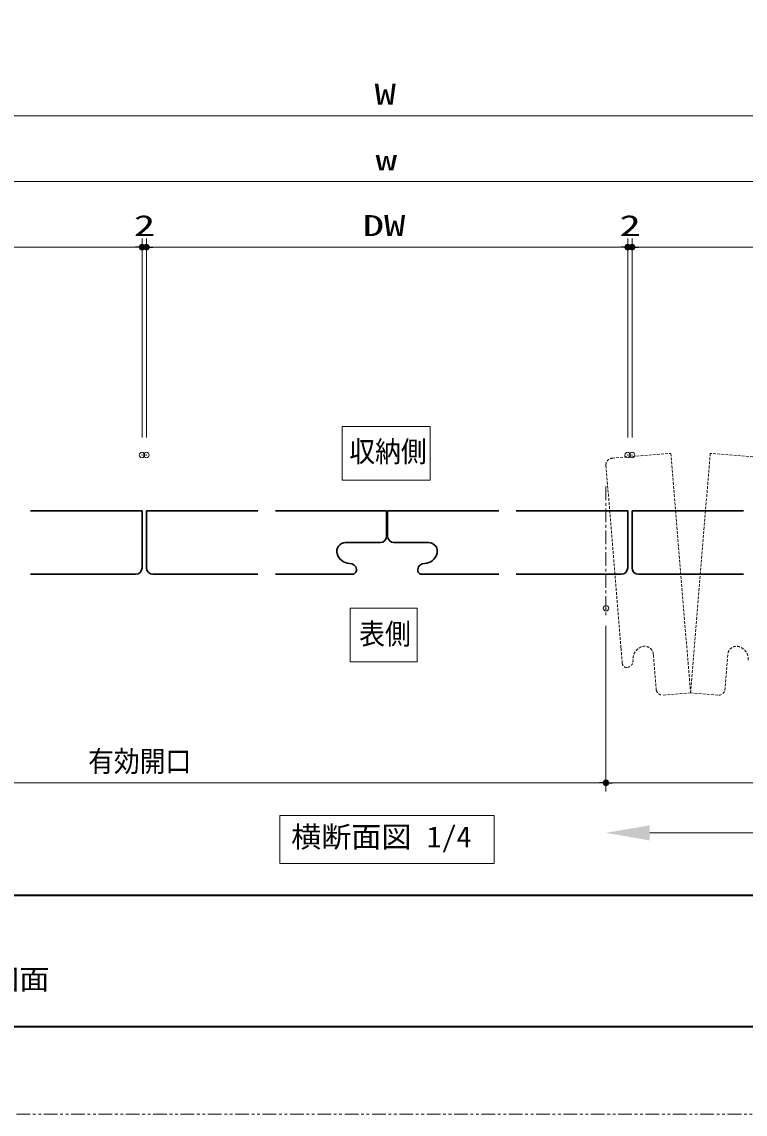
# Model space of a CAD drawing. Units: millimetres, scale not verified. Extents: x -1306 to 1306, y -607 to 607.
# Drawn here: x -554.3 to -223.7, y -594 to -94.9 of the extents above; entities that cross this region are included whole.
import ezdxf
from ezdxf.enums import TextEntityAlignment as Align

# ---------------------------------------------------------------- set-up
doc = ezdxf.new("R2010")
doc.units = ezdxf.units.MM
doc.header["$LTSCALE"] = 5
doc.header["$PDMODE"] = 32
doc.header["$PDSIZE"] = 2.5
for name, pattern in [('USER1', [2.5, 1.25, -0.25, 0.25, -0.25, 0.25, -0.25]), ('USER2', [0.375, 0.25, -0.125]), ('USER3', [2, 1.25, -0.25, 0.25, -0.25])]:
    doc.linetypes.add(name, pattern=pattern)
for name, color, linetype, lineweight in [('0-1_線(黄)', 2, 'Continuous', 15), ('0-3_陰線', 4, 'USER1', 9), ('0-C_中心線', 3, 'USER3', 9), ('0-D_線(白)', 7, 'Continuous', 30), ('1-1_寸法線', 3, 'Continuous', 13), ('1-4_DEFPOINTS', 7, 'Continuous', 5), ('1-5_0', 3, 'Continuous', 25), ('1-6_点線(黄)', 2, 'USER2', 15), ('1-7_図面枠', 7, 'Continuous', 35)]:
    doc.layers.add(name, color=color, linetype=linetype, lineweight=lineweight)
doc.styles.add('ＭＳ ゴシック', font='')
doc.styles.get('ＭＳ ゴシック').set_extended_font_data('MS Gothic')

# ---------------------------------------------------------------- blocks, each defined once
blk = doc.blocks.new('_DOT')
at = {"layer": '1-5_0'}
blk.add_line((-2.5, 0), (-5, 0), dxfattribs=at)
for points in [[(0, 0), (-2.5, 0), (-2.48, 0.313)], [(0, 0), (-2.48, -0.313), (-2.5, 0)], [(0, 0), (-2.48, 0.313), (-2.421, 0.622)], [(0, 0), (-2.421, -0.622), (-2.48, -0.313)], [(0, 0), (-2.421, 0.622), (-2.324, 0.92)], [(0, 0), (-2.324, -0.92), (-2.421, -0.622)], [(0, 0), (-2.324, 0.92), (-2.191, 1.204)], [(0, 0), (-2.191, -1.204), (-2.324, -0.92)], [(0, 0), (-2.191, 1.204), (-2.023, 1.469)], [(0, 0), (-2.023, -1.469), (-2.191, -1.204)], [(0, 0), (-2.023, 1.469), (-1.822, 1.711)], [(0, 0), (-1.822, -1.711), (-2.023, -1.469)], [(0, 0), (-1.822, 1.711), (-1.594, 1.926)], [(0, 0), (-1.594, -1.926), (-1.822, -1.711)], [(0, 0), (-1.594, 1.926), (-1.34, 2.111)], [(0, 0), (-1.34, -2.111), (-1.594, -1.926)], [(0, 0), (-1.34, 2.111), (-1.064, 2.262)], [(0, 0), (-1.064, -2.262), (-1.34, -2.111)], [(0, 0), (-1.064, 2.262), (-0.773, 2.378)], [(0, 0), (-0.773, -2.378), (-1.064, -2.262)], [(0, 0), (-0.773, 2.378), (-0.468, 2.456)], [(0, 0), (-0.468, -2.456), (-0.773, -2.378)], [(0, 0), (-0.468, 2.456), (-0.157, 2.495)], [(0, 0), (-0.157, -2.495), (-0.468, -2.456)], [(0, 0), (-0.157, 2.495), (0.157, 2.495)], [(0, 0), (0.157, -2.495), (-0.157, -2.495)], [(0, 0), (0.157, 2.495), (0.468, 2.456)], [(0, 0), (0.468, 2.456), (0.773, 2.378)], [(0, 0), (0.773, 2.378), (1.064, 2.262)], [(0, 0), (1.064, 2.262), (1.34, 2.111)], [(0, 0), (1.34, 2.111), (1.594, 1.926)], [(0, 0), (1.594, 1.926), (1.822, 1.711)], [(0, 0), (1.822, 1.711), (2.023, 1.469)], [(0, 0), (2.023, 1.469), (2.191, 1.204)], [(0, 0), (2.191, 1.204), (2.324, 0.92)], [(0, 0), (2.324, 0.92), (2.421, 0.622)], [(0, 0), (2.421, 0.622), (2.48, 0.313)], [(0, 0), (2.48, 0.313), (2.5, 0)], [(0, 0), (0.468, -2.456), (0.157, -2.495)], [(0, 0), (0.773, -2.378), (0.468, -2.456)], [(0, 0), (1.064, -2.262), (0.773, -2.378)], [(0, 0), (1.34, -2.111), (1.064, -2.262)], [(0, 0), (1.594, -1.926), (1.34, -2.111)], [(0, 0), (1.822, -1.711), (1.594, -1.926)], [(0, 0), (2.023, -1.469), (1.822, -1.711)], [(0, 0), (2.191, -1.204), (2.023, -1.469)], [(0, 0), (2.324, -0.92), (2.191, -1.204)], [(0, 0), (2.421, -0.622), (2.324, -0.92)], [(0, 0), (2.48, -0.313), (2.421, -0.622)], [(0, 0), (2.5, 0), (2.48, -0.313)]]:
    blk.add_solid(points, dxfattribs=at)

msp = doc.modelspace()

# ---------------------------------------------------------------- linework, layer by layer
at = {"layer": '0-1_線(黄)'}
msp.add_lwpolyline([(-436.379, -457.593), (-338.347, -457.593), (-338.347, -479.427), (-436.379, -479.427)], close=True, dxfattribs=at)
at = {"layer": '0-3_陰線'}
msp.add_line((387.036, -594), (-1292.964, -594), dxfattribs=at)
at = {"layer": '0-C_中心線'}
msp.add_line((-287.327, -307.272), (-287.327, -366.824), dxfattribs=at)
at = {"layer": '0-D_線(白)'}
for p, q in [((-499.329, -318.331), (-550.257, -318.331)), ((-499.329, -344.331), (-499.329, -318.331)), ((-497.329, -344.331), (-497.329, -318.331)), ((-497.329, -318.331), (-446.402, -318.331)), ((-438.402, -318.331), (-387.597, -318.331)), ((-387.597, -318.331), (-387.597, -330.366)), ((-387.097, -318.331), (-387.097, -330.366)), ((-336.319, -318.331), (-387.097, -318.331)), ((-277.397, -318.331), (-328.319, -318.331)), ((-277.397, -344.331), (-277.397, -318.331)), ((-275.397, -344.331), (-275.397, -318.331)), ((-275.397, -318.331), (-224.47, -318.331)), ((-390.296, -332.831), (-406.369, -332.831)), ((-384.398, -332.831), (-368.357, -332.831)), ((-502.329, -347.331), (-550.257, -347.331)), ((-494.329, -347.331), (-446.402, -347.331)), ((-438.402, -347.331), (-410.347, -347.331)), ((-410.347, -347.331), (-403.468, -347.331)), ((-364.38, -347.331), (-371.258, -347.331)), ((-336.319, -347.331), (-364.38, -347.331)), ((-280.397, -347.331), (-328.319, -347.331)), ((-272.397, -347.331), (-224.47, -347.331))]:
    msp.add_line(p, q, dxfattribs=at)
for centre, radius, start, end in [((-406.347, -336.831), 4, 90.20752, 197.76294), ((-390.55, -329.842), 3, 274.86949, 349.92817), ((-384.143, -329.842), 3, 190.07183, 265.13051), ((-368.38, -336.831), 4, 342.23706, 89.79248), ((-404.41, -336.331), 6, 195.04154, 268.99496), ((-370.316, -336.331), 6, 271.00504, 344.95846), ((-502.329, -344.331), 3, 270, 0), ((-494.329, -344.331), 3, 180, 270), ((-404.346, -345.331), 3, 4.05402, 93.19439), ((-370.38, -345.331), 3, 86.80561, 175.94598), ((-280.397, -344.331), 3, 270, 0), ((-272.397, -344.331), 3, 180, 270), ((-403.347, -345.331), 2, 266.51721, 6.16759), ((-371.38, -345.331), 2, 173.83241, 273.48279)]:
    msp.add_arc(centre, radius, start, end, dxfattribs=at)
at = {"layer": '1-1_寸法線'}
for p, q in [((-733.886, -137.831), (-40.84, -137.831)), ((-51.84, -167.831), (-722.886, -167.831)), ((-499.329, -284.831), (-499.329, -193.831)), ((-499.329, -284.831), (-499.329, -193.831)), ((-497.329, -284.831), (-497.329, -193.831)), ((-497.329, -284.831), (-497.329, -193.831)), ((-277.397, -284.831), (-277.397, -193.831)), ((-277.397, -284.831), (-277.397, -193.831)), ((-275.397, -284.831), (-275.397, -193.831)), ((-275.397, -284.831), (-275.397, -193.831)), ((-502.329, -197.831), (-716.136, -197.831)), ((-502.329, -197.831), (-505.329, -197.831)), ((-499.329, -197.831), (-497.329, -197.831)), ((-494.329, -197.831), (-491.329, -197.831)), ((-280.397, -197.831), (-494.329, -197.831)), ((-280.397, -197.831), (-283.397, -197.831)), ((-277.397, -197.831), (-275.397, -197.831)), ((-272.397, -197.831), (-269.397, -197.831)), ((-58.59, -197.831), (-272.397, -197.831)), ((-287.327, -370.831), (-287.327, -446.593)), ((-287.327, -370.831), (-287.327, -446.593)), ((-712.886, -442.593), (-290.327, -442.593)), ((-284.327, -442.593), (-61.839, -442.593)), ((-172.649, -465.462), (-267.343, -465.462))]:
    msp.add_line(p, q, dxfattribs=at)
for points in [[(-407.935, -304.27), (-407.935, -279.753), (-367.649, -279.753), (-367.649, -304.27)], [(-404.23, -387.261), (-404.23, -362.743), (-373.542, -362.743), (-373.542, -387.261)]]:
    msp.add_lwpolyline(points, close=True, dxfattribs=at)
msp.add_solid([(-287.343, -465.462), (-267.343, -461.989), (-267.343, -468.935)], dxfattribs=at)
at = {"layer": '1-4_DEFPOINTS'}
for p in [(-497.329, -197.831), (-275.397, -197.831), (-499.329, -292.831), (-497.329, -292.831), (-277.397, -292.831), (-275.397, -292.831), (-287.327, -362.831), (-287.327, -362.831), (-287.327, -442.593)]:
    msp.add_point(p, dxfattribs=at)
at = {"layer": '1-6_点線(黄)'}
for p, q in [((-284.573, -294.282), (-257.664, -292.069)), ((-257.664, -292.069), (-248.665, -401.525)), ((-239.666, -292.069), (-248.665, -401.525)), ((-212.757, -294.282), (-239.666, -292.069)), ((-287.317, -297.517), (-280.446, -381.093)), ((-280.446, -381.093), (-279.883, -387.948)), ((-264.313, -400.364), (-265.669, -383.869)), ((-233.018, -400.364), (-231.661, -383.869)), ((-248.665, -401.525), (-261.657, -402.593)), ((-248.665, -401.525), (-235.674, -402.593))]:
    msp.add_line(p, q, dxfattribs=at)
for centre, radius, start, end in [((-284.327, -297.272), 3, 86.7831, 190.57605), ((-268.997, -386.108), 6, 109.74154, 183.69496), ((-269.654, -384.219), 4, 4.90752, 112.46294), ((-227.677, -384.219), 4, 67.53706, 175.09248), ((-228.333, -386.108), 6, 356.30504, 70.25846), ((-277.879, -387.906), 2, 181.21721, 280.86759), ((-277.961, -386.909), 3, 278.75402, 7.89439), ((-261.367, -399.589), 3, 193.7064, 264.62817), ((-235.963, -399.589), 3, 275.37183, 346.2936)]:
    msp.add_arc(centre, radius, start, end, dxfattribs=at)
at = {"layer": '1-7_図面枠'}
msp.add_line((-1252.964, -494), (347.036, -494), dxfattribs=at)
msp.add_lwpolyline([(-1252.964, -554), (347.036, -554), (347.036, 554), (-1252.964, 554)], close=True, dxfattribs=at)

# ---------------------------------------------------------------- block references
at = {"layer": '1-1_寸法線', "xscale": 0.6, "yscale": 0.6}
for p in [(-499.329, -197.831), (-499.329, -197.831), (-277.397, -197.831), (-277.397, -197.831), (-287.327, -442.593)]:
    msp.add_blockref('_DOT', p, dxfattribs=at)
at = {"layer": '1-1_寸法線', "xscale": 0.6, "yscale": 0.6, "rotation": 180}
for p in [(-497.329, -197.831), (-497.329, -197.831), (-275.397, -197.831), (-275.397, -197.831), (-287.327, -442.593)]:
    msp.add_blockref('_DOT', p, dxfattribs=at)

# ---------------------------------------------------------------- texts
at = {"layer": '0-1_線(黄)', "style": 'ＭＳ ゴシック', "width": 1.05}
msp.add_text('横断面図 1/4', height=9.604, dxfattribs=at).set_placement((-431.186, -474.971), align=Align.BOTTOM_LEFT)
at = {"layer": '1-1_寸法線', "style": 'ＭＳ ゴシック'}
for s, width, p in [('W', 1.5, (-393.077, -135.681)), ('w', 1.5, (-392.601, -165.681)), ('2', 1.5, (-503.091, -195.681)), ('DW', 1.5, (-398.554, -195.681)), ('2', 1.5, (-281.159, -195.681)), ('収納側', 0.9, (-404.63, -298.884)), ('表側', 0.9, (-400.11, -382.243)), ('有効開口', 0.9, (-523.971, -440.443))]:
    msp.add_text(s, height=9.604, dxfattribs=dict(at, width=width)).set_placement(p, align=Align.BOTTOM_LEFT)
at = {"layer": '1-7_図面枠', "style": 'ＭＳ ゴシック', "width": 1.1}
msp.add_text('ノッポ H2100・2400 W2450 折れ戸(木枠) 3枚扉 図面', height=9.236, dxfattribs=at).set_placement((-873.76, -539.776), align=Align.BOTTOM_LEFT)

doc.saveas('drawing.dxf')
